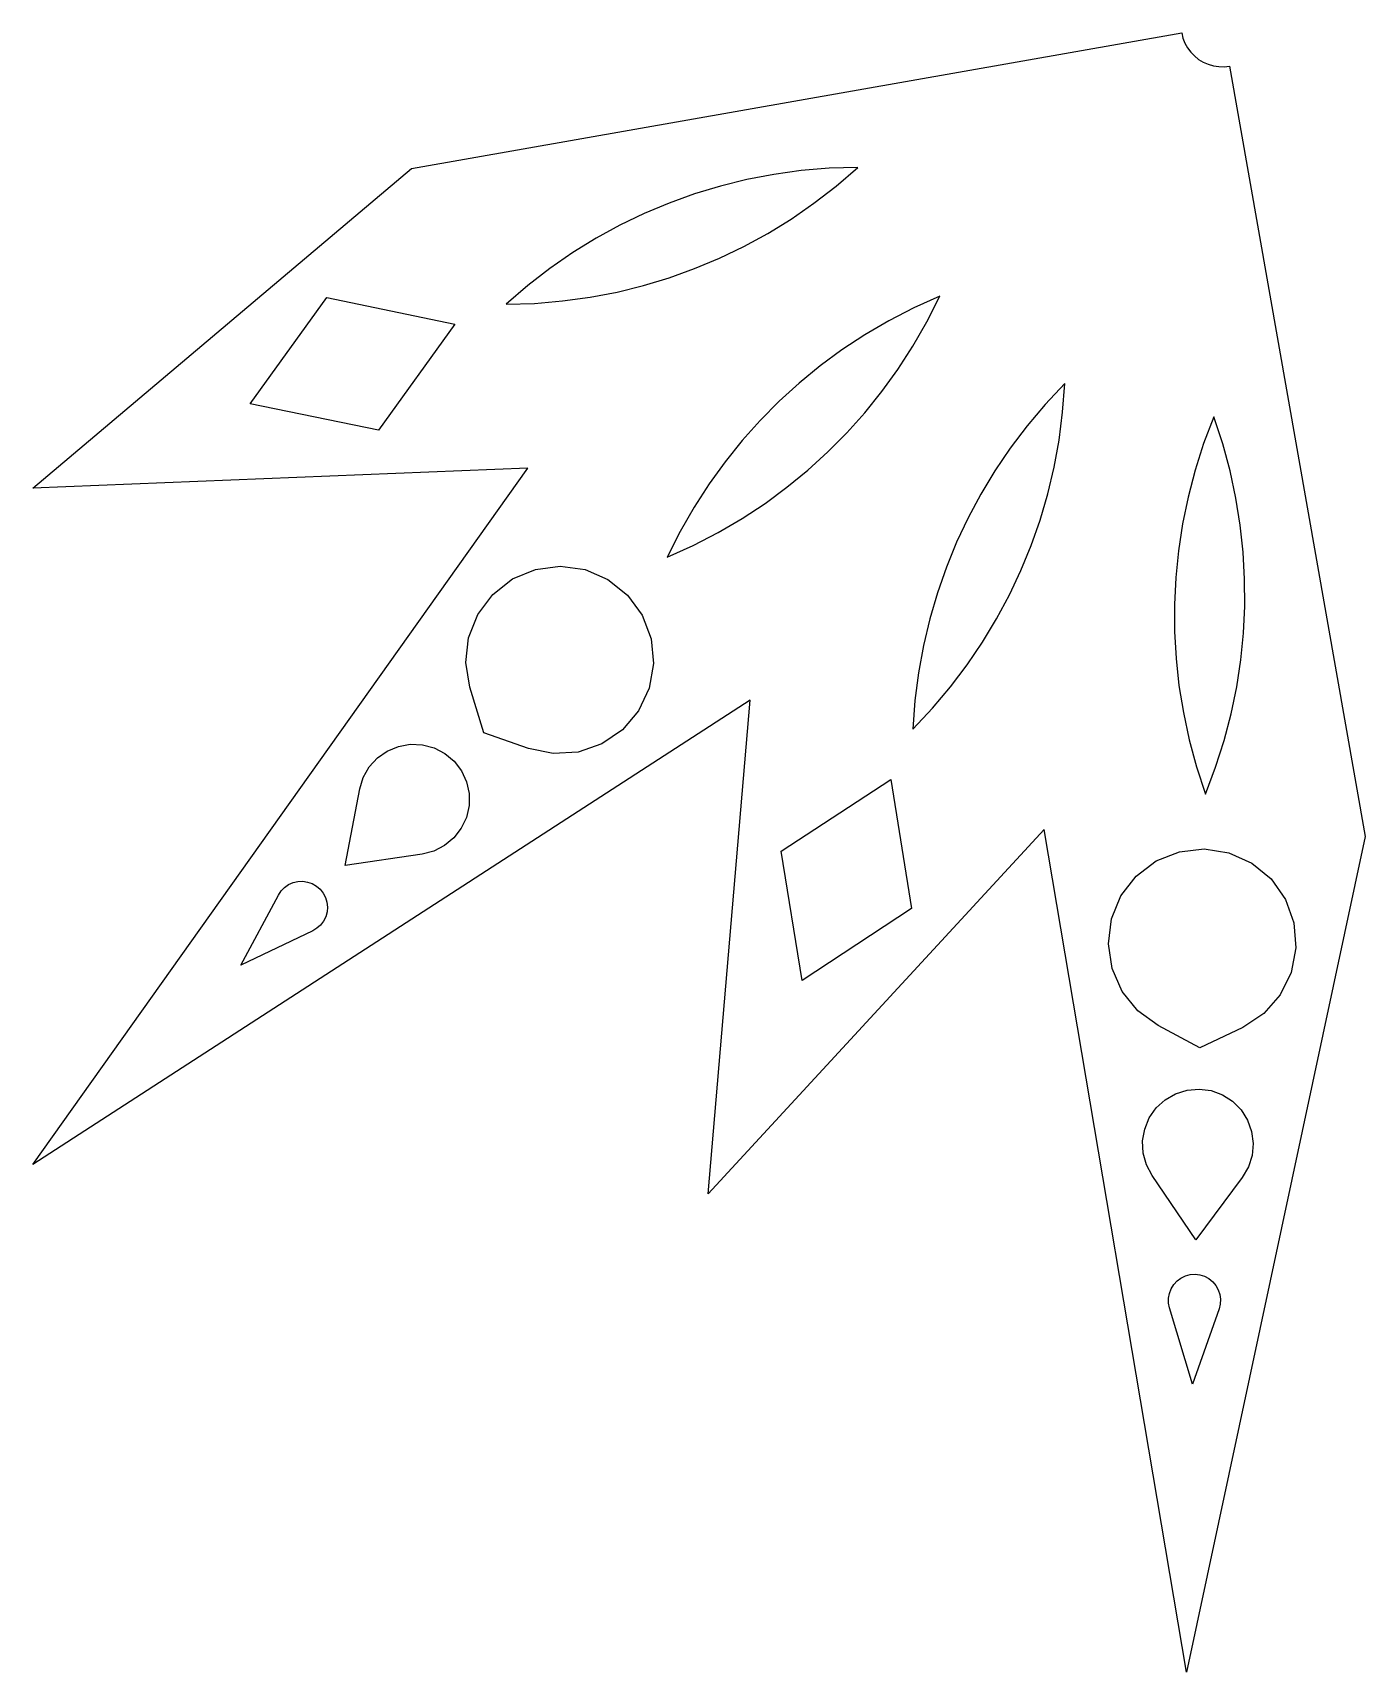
# Model space of a CAD drawing. Header units: metres. Extents: x 0 to 1133, y -1394 to 0.
import ezdxf

# ---------------------------------------------------------------- set-up
doc = ezdxf.new("R2010")
doc.units = ezdxf.units.M

msp = doc.modelspace()

# ---------------------------------------------------------------- linework, layer by layer
at = {"layer": 'CONTOUR'}
msp.add_lwpolyline([(1132.86, -683.29), (980.77, -1393.59), (859.8, -677.33), (574.33, -987.04), (609.81, -567.33), (0, -962.04), (420.94, -370.03), (0.08, -387.17), (321.94, -115.48), (976.84, 0), (977.93, -4.45), (979.59, -8.71), (981.79, -12.73), (984.5, -16.42), (987.66, -19.73), (991.23, -22.59), (995.15, -24.97), (999.34, -26.81), (1003.73, -28.09), (1008.26, -28.79), (1012.84, -28.89), (1017.39, -28.39)], close=True, dxfattribs=at)
at = {"layer": 'HOLES'}
for points in [[(701.42, -114.43), (677.11, -115.16), (653.3, -117.17), (629.97, -120.4), (607.09, -124.79), (584.66, -130.33), (562.66, -136.98), (541.08, -144.74), (519.94, -153.6), (499.22, -163.55), (478.94, -174.63), (459.1, -186.84), (439.72, -200.23), (420.81, -214.83), (402.4, -230.72), (426.7, -229.98), (450.51, -227.98), (473.84, -224.75), (496.72, -220.35), (519.16, -214.82), (541.16, -208.16), (562.73, -200.41), (583.88, -191.55), (604.59, -181.59), (624.87, -170.52), (644.71, -158.31), (664.1, -144.92), (683, -130.31)], [(358.9, -247.63), (293.84, -337.84), (184.93, -315.28), (249.99, -225.07)], [(771.12, -223.85), (748.95, -233.83), (727.72, -244.79), (707.4, -256.7), (687.94, -269.52), (669.33, -283.22), (651.55, -297.79), (634.59, -313.21), (618.45, -329.48), (603.12, -346.61), (588.62, -364.6), (574.96, -383.48), (562.18, -403.26), (550.3, -423.99), (539.37, -445.71), (561.54, -435.74), (582.77, -424.77), (603.09, -412.86), (622.55, -400.04), (641.15, -386.34), (658.93, -371.77), (675.9, -356.35), (692.04, -340.08), (707.37, -322.95), (721.87, -304.96), (735.52, -286.08), (748.31, -266.3), (760.19, -245.57)], [(877.4, -298.26), (860.73, -315.97), (845.31, -334.22), (831.09, -353), (818.02, -372.29), (806.08, -392.07), (795.22, -412.33), (785.45, -433.07), (776.76, -454.28), (769.16, -475.97), (762.65, -498.14), (757.26, -520.81), (753.02, -543.98), (749.97, -567.68), (748.18, -591.93), (764.85, -574.22), (780.27, -555.97), (794.49, -537.19), (807.55, -517.9), (819.5, -498.12), (830.35, -477.86), (840.12, -457.12), (848.81, -435.91), (856.42, -414.22), (862.93, -392.05), (868.32, -369.38), (872.56, -346.21), (875.61, -322.51)], [(1004.06, -326.34), (995.43, -349.08), (988.17, -371.84), (982.22, -394.63), (977.53, -417.45), (974.06, -440.3), (971.79, -463.17), (970.7, -486.07), (970.79, -508.99), (972.06, -531.94), (974.53, -554.92), (978.22, -577.92), (983.17, -600.95), (989.43, -624.01), (997.06, -647.1), (1005.68, -624.37), (1012.94, -601.6), (1018.89, -578.81), (1023.58, -555.99), (1027.05, -533.14), (1029.32, -510.27), (1030.41, -487.37), (1030.32, -464.45), (1029.05, -441.5), (1026.58, -418.52), (1022.89, -395.52), (1017.94, -372.49), (1011.68, -349.43)], [(383.45, -594.96), (371.72, -556.32), (368.3, -535.34), (370.55, -514.2), (378.31, -494.41), (391.01, -477.37), (407.77, -464.29), (427.38, -456.1), (448.46, -453.38), (469.51, -456.32), (489.04, -464.72), (505.65, -477.98), (518.18, -495.16), (525.72, -515.03), (527.74, -536.19), (524.1, -557.13), (515.07, -576.37), (501.27, -592.54), (483.69, -604.49), (463.57, -611.37), (442.36, -612.7), (421.55, -608.37)], [(265.47, -707.91), (278, -642.81), (281.03, -632.99), (286.12, -624.07), (293.02, -616.46), (301.41, -610.54), (310.89, -606.57), (321, -604.76), (331.26, -605.19), (341.19, -607.83), (350.3, -612.57), (358.17, -619.17), (364.42, -627.32), (368.75, -636.63), (370.96, -646.66), (370.94, -656.93), (368.69, -666.95), (364.32, -676.25), (358.03, -684.37), (350.13, -690.94), (340.99, -695.63), (331.06, -698.23)], [(729.39, -634.64), (747.17, -744.44), (654.21, -805.5), (636.42, -695.7)], [(992.35, -862.88), (956.73, -843.86), (939.48, -831.44), (926.12, -814.9), (917.61, -795.42), (914.54, -774.39), (917.14, -753.29), (925.22, -733.63), (938.2, -716.8), (955.17, -703.99), (974.92, -696.13), (996.04, -693.76), (1017.04, -697.05), (1036.42, -705.77), (1052.82, -719.3), (1065.05, -736.68), (1072.27, -756.67), (1073.94, -777.87), (1069.96, -798.75), (1060.61, -817.83), (1046.54, -833.77), (1028.77, -845.43)], [(176.98, -792.62), (208.86, -732.96), (211.17, -729.48), (214.09, -726.49), (217.51, -724.11), (221.32, -722.41), (225.39, -721.45), (229.56, -721.28), (233.69, -721.89), (237.63, -723.26), (241.24, -725.35), (244.4, -728.08), (246.99, -731.35), (248.92, -735.05), (250.12, -739.05), (250.55, -743.2), (250.19, -747.36), (249.06, -751.38), (247.2, -755.11), (244.66, -758.43), (241.55, -761.22), (237.98, -763.37)], [(988.79, -1026.18), (951.61, -971.28), (946.81, -962.2), (944.1, -952.29), (943.61, -942.03), (945.35, -931.91), (949.25, -922.41), (955.11, -913.98), (962.67, -907.02), (971.56, -901.87), (981.35, -898.77), (991.59, -897.87), (1001.77, -899.22), (1011.42, -902.74), (1020.07, -908.27), (1027.32, -915.55), (1032.81, -924.23), (1036.29, -933.89), (1037.59, -944.08), (1036.65, -954.31), (1033.51, -964.09), (1028.32, -972.96)], [(986.11, -1148.65), (966.47, -1083.91), (965.64, -1079.82), (965.59, -1075.65), (966.33, -1071.54), (967.82, -1067.64), (970.02, -1064.09), (972.84, -1061.02), (976.2, -1058.53), (979.95, -1056.72), (983.99, -1055.64), (988.15, -1055.34), (992.3, -1055.82), (996.28, -1057.07), (999.95, -1059.05), (1003.19, -1061.68), (1005.88, -1064.88), (1007.92, -1068.52), (1009.24, -1072.48), (1009.8, -1076.61), (1009.57, -1080.78), (1008.56, -1084.83)]]:
    msp.add_lwpolyline(points, close=True, dxfattribs=at)

doc.saveas('drawing.dxf')
